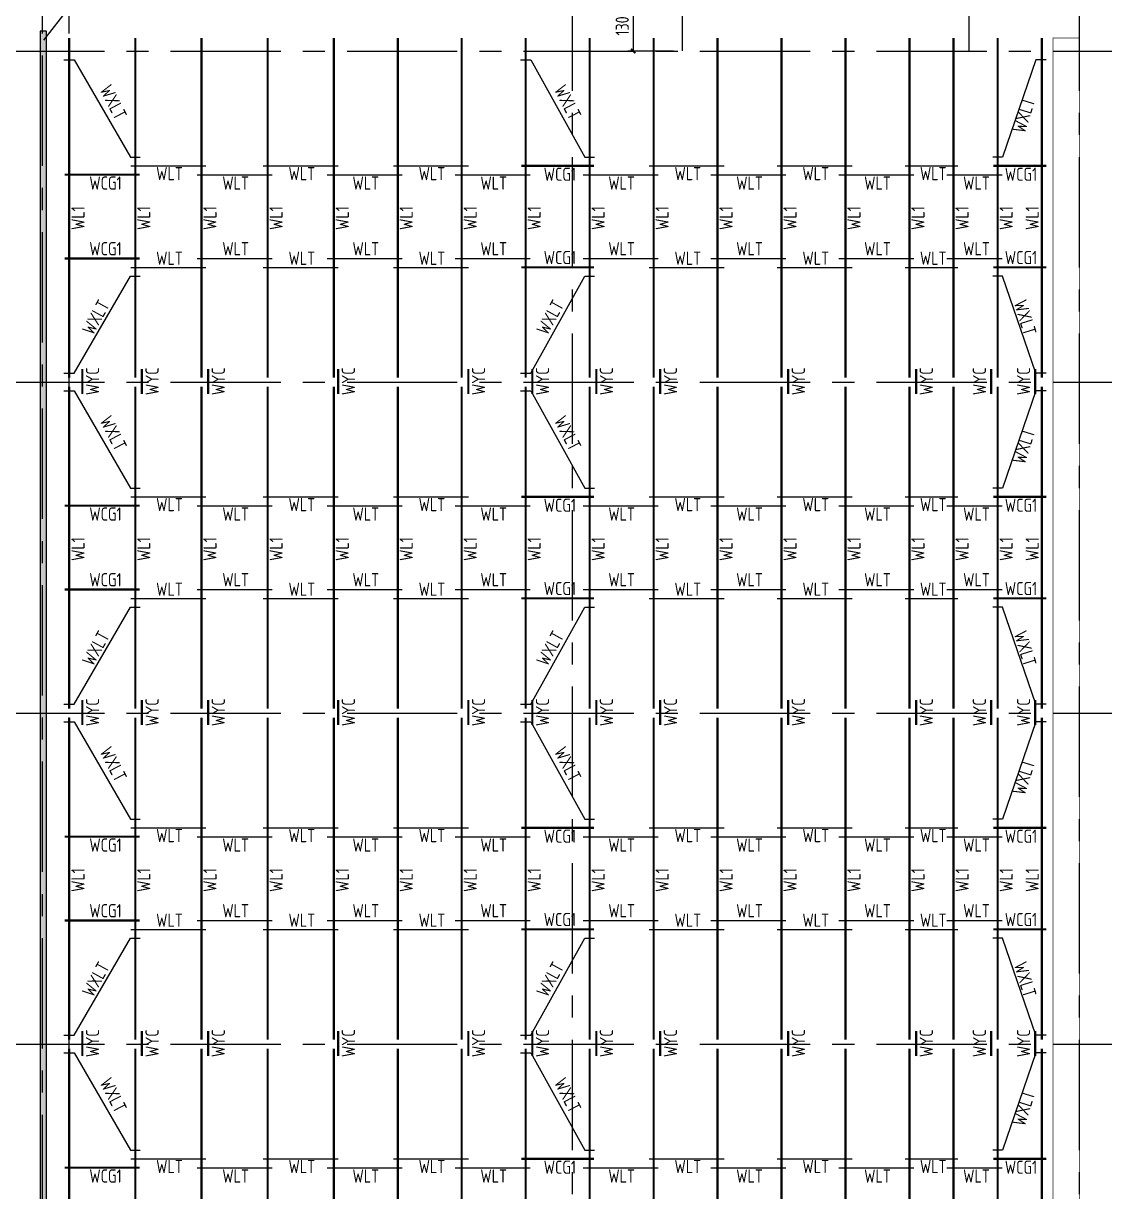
# Model space of a CAD drawing. Header units: millimetres. Extents: x 865490 to 879904, y 39442 to 44891.
# Drawn here: x 871884.9 to 872130, y 39714.5 to 39979.2 of the extents above; entities that cross this region are included whole.
import ezdxf

# ---------------------------------------------------------------- set-up
doc = ezdxf.new("R2010")
doc.units = ezdxf.units.MM
doc.header["$LTSCALE"] = 1000
doc.header["$MEASUREMENT"] = 0
doc.linetypes.add('CENTER', pattern=[2, 1.25, -0.25, 0.25, -0.25])
doc.linetypes.add('DOTE', pattern=[2.42, 2, -0.2, 0.02, -0.2])
for name, color, linetype in [('1307', 7, 'Continuous'), ('DIM', 7, 'Continuous'), ('DOTE', 1, 'DOTE'), ('WINDOW', 4, 'Continuous'), ('标注', 7, 'Continuous'), ('檩条', 34, 'Continuous')]:
    doc.layers.add(name, color=color, linetype=linetype)
doc.layers.add('_0', color=7, linetype='Continuous', lineweight=25)
doc.styles.add('GBHZ', font='gbenor.shx', dxfattribs={"width": 0.9, "bigfont": 'gbcbig.shx'})
doc.dimstyles.new('Y100', dxfattribs={"dimscale": 0, "dimtxt": 3, "dimasz": 0.01, "dimexe": 1.2, "dimexo": 2, "dimgap": 1, "dimtad": 1, "dimdec": 0, "dimlfac": 100, "dimzin": 0, "dimdsep": 46, "dimtxsty": 'GBHZ', "dimblk": 'DX', "dimcen": 0.09, "dimdle": 1, "dimclrd": 7, "dimclre": 7, "dimclrt": 7, "dimadec": 0, "dimazin": 0, "dimtfac": 1, "dimtdec": 0, "dimtix": 1, "dimtmove": 2, "dimatfit": 3, "dimldrblk": 'DX', "dimfxl": 0, "dimtolj": 1, "dimtzin": 0, "dimarcsym": 0})

# ---------------------------------------------------------------- blocks, each defined once
blk = doc.blocks.new('DX')
at = {"color": 0, "linetype": 'ByBlock', "const_width": 40}
blk.add_lwpolyline([(-54, -51), (46, 49)], dxfattribs=at)
blk = doc.blocks.new('*D508')
at = {"layer": 'Defpoints', "color": 0, "transparency": 16777216}
for p in [(872034.3, 39985.91), (872023.18, 39972.91), (872034.3, 39972.91)]:
    blk.add_point(p, dxfattribs=at)
at = {"layer": 'dim', "color": 7, "lineweight": -2, "transparency": 16777216}
for p, q in [((872032.3, 39985.91), (872021.98, 39985.91)), ((872023.18, 39985.9), (872023.18, 39972.92)), ((872032.3, 39972.91), (872021.98, 39972.91))]:
    blk.add_line(p, q, dxfattribs=at)
at = {"layer": 'dim', "color": 7, "lineweight": -2, "transparency": 16777216, "xscale": 0.01, "yscale": 0.01, "zscale": 0.01}
for p, rotation in [((872023.18, 39985.91), 90), ((872023.18, 39972.91), 270)]:
    blk.add_blockref('DX', p, dxfattribs=dict(at, rotation=rotation))
at = {"layer": 'dim', "color": 7, "transparency": 16777216, "insert": (872020.68, 39979.41), "char_height": 3, "attachment_point": 5, "rotation": 90, "style": 'GBHZ'}
blk.add_mtext('\\A1;1300', dxfattribs=at)

msp = doc.modelspace()

# ---------------------------------------------------------------- hatches: boundary and pattern name
at = {"layer": 'WINDOW'}
h = msp.add_hatch(dxfattribs=at)
h.set_pattern_fill('DOTS', color=256, scale=10)
h.set_pattern_definition([(0, (1211.9723, 1.3277), (0.3125, 0.625), [0, -0.625])])
h.paths.add_polyline_path([(871888.698, 39518.414), (871890.198, 39518.414), (871890.198, 39977.414), (871888.698, 39977.414)])

# ---------------------------------------------------------------- linework, layer by layer
msp.add_line((871889.591, 39975.419), (871897.318, 39985.317))
at = {"layer": '_0', "color": 0, "const_width": 0.3}
for points in [[(872034.298, 39985.914), (872034.298, 39972.914)], [(872099.298, 39985.914), (872099.298, 39972.914)]]:
    msp.add_lwpolyline(points, dxfattribs=at)
at = {"layer": 'DOTE', "linetype": 'CENTER', "ltscale": 0.02}
for p, q in [((871889.298, 39506.914), (871889.298, 39988.914)), ((871895.298, 39506.914), (871895.298, 39988.914)), ((872009.298, 39988.914), (872009.298, 39506.914)), ((872124.298, 39988.914), (872124.298, 39506.914)), ((871638.298, 39972.914), (872140.298, 39972.914)), ((871638.298, 39897.914), (872140.298, 39897.914)), ((871638.298, 39822.914), (872140.298, 39822.914)), ((871638.298, 39747.914), (872140.298, 39747.914))]:
    msp.add_line(p, q, dxfattribs=at)
at = {"layer": 'WINDOW'}
msp.add_lwpolyline([(871888.698, 39518.414), (871890.198, 39518.414), (871890.198, 39977.414), (871888.698, 39977.414)], close=True, dxfattribs=at)
at = {"layer": '标注', "const_width": 0.15}
msp.add_lwpolyline([(872124.298, 39975.914), (872118.298, 39975.914), (872118.298, 39519.914), (872124.298, 39519.914)], close=True, dxfattribs=at)
at = {"layer": '檩条', "color": 4, "linetype": 'ByBlock'}
for p, q in [((871909.298, 39946.914), (871926.298, 39946.914)), ((871939.298, 39946.914), (871956.298, 39946.914)), ((871968.798, 39946.914), (871985.798, 39946.914)), ((872026.798, 39946.914), (872043.798, 39946.914)), ((872055.798, 39946.914), (872072.798, 39946.914)), ((872084.798, 39946.914), (872096.798, 39946.914)), ((871909.298, 39923.914), (871926.298, 39923.914)), ((871939.298, 39923.914), (871956.298, 39923.914)), ((871968.798, 39923.914), (871985.798, 39923.914)), ((872026.798, 39923.914), (872043.798, 39923.914)), ((872055.798, 39923.914), (872072.798, 39923.914)), ((872084.798, 39923.914), (872096.798, 39923.914)), ((871909.298, 39871.914), (871926.298, 39871.914)), ((871939.298, 39871.914), (871956.298, 39871.914)), ((871968.798, 39871.914), (871985.798, 39871.914)), ((872026.798, 39871.914), (872043.798, 39871.914)), ((872055.798, 39871.914), (872072.798, 39871.914)), ((872084.798, 39871.914), (872096.798, 39871.914)), ((871909.298, 39848.914), (871926.298, 39848.914)), ((871939.298, 39848.914), (871956.298, 39848.914)), ((871968.798, 39848.914), (871985.798, 39848.914)), ((872026.798, 39848.914), (872043.798, 39848.914)), ((872055.798, 39848.914), (872072.798, 39848.914)), ((872084.798, 39848.914), (872096.798, 39848.914)), ((871909.298, 39796.914), (871926.298, 39796.914)), ((871939.298, 39796.914), (871956.298, 39796.914)), ((871968.798, 39796.914), (871985.798, 39796.914)), ((872026.798, 39796.914), (872043.798, 39796.914)), ((872055.798, 39796.914), (872072.798, 39796.914)), ((872084.798, 39796.914), (872096.798, 39796.914)), ((871909.298, 39773.914), (871926.298, 39773.914)), ((871939.298, 39773.914), (871956.298, 39773.914)), ((871968.798, 39773.914), (871985.798, 39773.914)), ((872026.798, 39773.914), (872043.798, 39773.914)), ((872055.798, 39773.914), (872072.798, 39773.914)), ((872084.798, 39773.914), (872096.798, 39773.914)), ((871909.298, 39721.914), (871926.298, 39721.914)), ((871939.298, 39721.914), (871956.298, 39721.914)), ((871968.798, 39721.914), (871985.798, 39721.914)), ((872026.798, 39721.914), (872043.798, 39721.914)), ((872055.798, 39721.914), (872072.798, 39721.914)), ((872084.798, 39721.914), (872096.798, 39721.914))]:
    msp.add_line(p, q, dxfattribs=at)
at = {"layer": '檩条', "color": 4}
for p, q in [((871924.298, 39944.914), (871941.298, 39944.914)), ((871953.798, 39944.914), (871970.798, 39944.914)), ((871982.798, 39944.914), (871999.798, 39944.914)), ((872011.798, 39944.914), (872028.798, 39944.914)), ((872040.798, 39944.914), (872057.798, 39944.914)), ((872069.798, 39944.914), (872086.798, 39944.914)), ((872094.298, 39944.914), (872106.798, 39944.914)), ((871924.298, 39925.914), (871941.298, 39925.914)), ((871953.798, 39925.914), (871970.798, 39925.914)), ((871982.798, 39925.914), (871999.798, 39925.914)), ((872011.798, 39925.914), (872028.798, 39925.914)), ((872040.798, 39925.914), (872057.798, 39925.914)), ((872069.798, 39925.914), (872086.798, 39925.914)), ((872094.298, 39925.914), (872106.798, 39925.914)), ((871924.298, 39869.914), (871941.298, 39869.914)), ((871953.798, 39869.914), (871970.798, 39869.914)), ((871982.798, 39869.914), (871999.798, 39869.914)), ((872011.798, 39869.914), (872028.798, 39869.914)), ((872040.798, 39869.914), (872057.798, 39869.914)), ((872069.798, 39869.914), (872086.798, 39869.914)), ((872094.298, 39869.914), (872106.798, 39869.914)), ((871924.298, 39850.914), (871941.298, 39850.914)), ((871953.798, 39850.914), (871970.798, 39850.914)), ((871982.798, 39850.914), (871999.798, 39850.914)), ((872011.798, 39850.914), (872028.798, 39850.914)), ((872040.798, 39850.914), (872057.798, 39850.914)), ((872069.798, 39850.914), (872086.798, 39850.914)), ((872094.298, 39850.914), (872106.798, 39850.914)), ((871924.298, 39794.914), (871941.298, 39794.914)), ((871953.798, 39794.914), (871970.798, 39794.914)), ((871982.798, 39794.914), (871999.798, 39794.914)), ((872011.798, 39794.914), (872028.798, 39794.914)), ((872040.798, 39794.914), (872057.798, 39794.914)), ((872069.798, 39794.914), (872086.798, 39794.914)), ((872094.298, 39794.914), (872106.798, 39794.914)), ((871924.298, 39775.914), (871941.298, 39775.914)), ((871953.798, 39775.914), (871970.798, 39775.914)), ((871982.798, 39775.914), (871999.798, 39775.914)), ((872011.798, 39775.914), (872028.798, 39775.914)), ((872040.798, 39775.914), (872057.798, 39775.914)), ((872069.798, 39775.914), (872086.798, 39775.914)), ((872094.298, 39775.914), (872106.798, 39775.914)), ((871924.298, 39719.914), (871941.298, 39719.914)), ((871953.798, 39719.914), (871970.798, 39719.914)), ((871982.798, 39719.914), (871999.798, 39719.914)), ((872011.798, 39719.914), (872028.798, 39719.914)), ((872040.798, 39719.914), (872057.798, 39719.914)), ((872069.798, 39719.914), (872086.798, 39719.914)), ((872094.298, 39719.914), (872106.798, 39719.914))]:
    msp.add_line(p, q, dxfattribs=at)
at = {"layer": '檩条', "color": 4, "const_width": 0.5}
for points in [[(871895.298, 39975.914), (871895.298, 39898.914)], [(871910.298, 39975.914), (871910.298, 39898.914)], [(871925.298, 39975.914), (871925.298, 39898.914)], [(871940.298, 39975.914), (871940.298, 39898.914)], [(871955.298, 39975.914), (871955.298, 39898.914)], [(871969.798, 39975.914), (871969.798, 39898.914)], [(871984.298, 39975.914), (871984.298, 39898.914)], [(871998.798, 39975.914), (871998.798, 39898.914)], [(872013.298, 39975.914), (872013.298, 39898.914)], [(872027.798, 39975.914), (872027.798, 39898.914)], [(872042.298, 39975.914), (872042.298, 39898.914)], [(872056.798, 39975.914), (872056.798, 39898.914)], [(872071.298, 39975.914), (872071.298, 39898.914)], [(872085.798, 39975.914), (872085.798, 39898.914)], [(872095.798, 39975.914), (872095.798, 39898.914)], [(872105.798, 39975.914), (872105.798, 39898.914)], [(872115.798, 39975.914), (872115.798, 39898.914)], [(871997.798, 39946.914), (872014.298, 39946.914)], [(872116.798, 39946.914), (872104.798, 39946.914)], [(871894.298, 39944.914), (871911.298, 39944.914)], [(871894.298, 39925.914), (871911.298, 39925.914)], [(871997.798, 39923.914), (872014.298, 39923.914)], [(872116.798, 39923.914), (872104.798, 39923.914)], [(871895.298, 39896.914), (871895.298, 39823.914)], [(871910.298, 39896.914), (871910.298, 39823.914)], [(871925.298, 39896.914), (871925.298, 39823.914)], [(871940.298, 39896.914), (871940.298, 39823.914)], [(871955.298, 39896.914), (871955.298, 39823.914)], [(871969.798, 39896.914), (871969.798, 39823.914)], [(871984.298, 39896.914), (871984.298, 39823.914)], [(871998.798, 39896.914), (871998.798, 39823.914)], [(872013.298, 39896.914), (872013.298, 39823.914)], [(872027.798, 39896.914), (872027.798, 39823.914)], [(872042.298, 39896.914), (872042.298, 39823.914)], [(872056.798, 39896.914), (872056.798, 39823.914)], [(872071.298, 39896.914), (872071.298, 39823.914)], [(872085.798, 39896.914), (872085.798, 39823.914)], [(872095.798, 39896.914), (872095.798, 39823.914)], [(872105.798, 39896.914), (872105.798, 39823.914)], [(872115.798, 39896.914), (872115.798, 39823.914)], [(871997.798, 39871.914), (872014.298, 39871.914)], [(872116.798, 39871.914), (872104.798, 39871.914)], [(871894.298, 39869.914), (871911.298, 39869.914)], [(871894.298, 39850.914), (871911.298, 39850.914)], [(871997.798, 39848.914), (872014.298, 39848.914)], [(872116.798, 39848.914), (872104.798, 39848.914)], [(871895.298, 39821.914), (871895.298, 39748.914)], [(871910.298, 39821.914), (871910.298, 39748.914)], [(871925.298, 39821.914), (871925.298, 39748.914)], [(871940.298, 39821.914), (871940.298, 39748.914)], [(871955.298, 39821.914), (871955.298, 39748.914)], [(871969.798, 39821.914), (871969.798, 39748.914)], [(871984.298, 39821.914), (871984.298, 39748.914)], [(871998.798, 39821.914), (871998.798, 39748.914)], [(872013.298, 39821.914), (872013.298, 39748.914)], [(872027.798, 39821.914), (872027.798, 39748.914)], [(872042.298, 39821.914), (872042.298, 39748.914)], [(872056.798, 39821.914), (872056.798, 39748.914)], [(872071.298, 39821.914), (872071.298, 39748.914)], [(872085.798, 39821.914), (872085.798, 39748.914)], [(872095.798, 39821.914), (872095.798, 39748.914)], [(872105.798, 39821.914), (872105.798, 39748.914)], [(872115.798, 39821.914), (872115.798, 39748.914)], [(871997.798, 39796.914), (872014.298, 39796.914)], [(872116.798, 39796.914), (872104.798, 39796.914)], [(871894.298, 39794.914), (871911.298, 39794.914)], [(871894.298, 39775.914), (871911.298, 39775.914)], [(871997.798, 39773.914), (872014.298, 39773.914)], [(872116.798, 39773.914), (872104.798, 39773.914)], [(871895.298, 39746.914), (871895.298, 39673.914)], [(871910.298, 39746.914), (871910.298, 39673.914)], [(871925.298, 39746.914), (871925.298, 39673.914)], [(871940.298, 39746.914), (871940.298, 39673.914)], [(871955.298, 39746.914), (871955.298, 39673.914)], [(871969.798, 39746.914), (871969.798, 39673.914)], [(871984.298, 39746.914), (871984.298, 39673.914)], [(871998.798, 39746.914), (871998.798, 39673.914)], [(872013.298, 39746.914), (872013.298, 39673.914)], [(872027.798, 39746.914), (872027.798, 39673.914)], [(872042.298, 39746.914), (872042.298, 39673.914)], [(872056.798, 39746.914), (872056.798, 39673.914)], [(872071.298, 39746.914), (872071.298, 39673.914)], [(872085.798, 39746.914), (872085.798, 39673.914)], [(872095.798, 39746.914), (872095.798, 39673.914)], [(872105.798, 39746.914), (872105.798, 39673.914)], [(872115.798, 39746.914), (872115.798, 39673.914)], [(871997.798, 39721.914), (872014.298, 39721.914)], [(872116.798, 39721.914), (872104.798, 39721.914)], [(871894.298, 39719.914), (871911.298, 39719.914)]]:
    msp.add_lwpolyline(points, dxfattribs=at)
at = {"layer": '檩条', "color": 4, "linetype": 'ByBlock'}
for points in [[(871894.123, 39970.914), (871896.473, 39970.914), (871909.228, 39948.914), (871911.368, 39948.914)], [(871997.623, 39970.914), (871999.973, 39970.914), (872012.228, 39948.914), (872014.368, 39948.914)], [(872116.799, 39970.914), (872114.449, 39970.914), (872106.868, 39948.914), (872104.728, 39948.914)], [(871894.123, 39899.914), (871896.473, 39899.914), (871909.228, 39921.914), (871911.368, 39921.914)], [(871997.623, 39899.914), (871999.973, 39899.914), (872012.228, 39921.914), (872014.368, 39921.914)], [(872116.799, 39899.914), (872114.449, 39899.914), (872106.868, 39921.914), (872104.728, 39921.914)], [(871894.123, 39895.914), (871896.473, 39895.914), (871909.228, 39873.914), (871911.368, 39873.914)], [(871997.623, 39895.914), (871999.973, 39895.914), (872012.228, 39873.914), (872014.368, 39873.914)], [(872116.799, 39895.914), (872114.449, 39895.914), (872106.868, 39873.914), (872104.728, 39873.914)], [(871894.123, 39824.914), (871896.473, 39824.914), (871909.228, 39846.914), (871911.368, 39846.914)], [(871997.623, 39824.914), (871999.973, 39824.914), (872012.228, 39846.914), (872014.368, 39846.914)], [(872116.799, 39824.914), (872114.449, 39824.914), (872106.868, 39846.914), (872104.728, 39846.914)], [(871894.123, 39820.914), (871896.473, 39820.914), (871909.228, 39798.914), (871911.368, 39798.914)], [(871997.623, 39820.914), (871999.973, 39820.914), (872012.228, 39798.914), (872014.368, 39798.914)], [(872116.799, 39820.914), (872114.449, 39820.914), (872106.868, 39798.914), (872104.728, 39798.914)], [(871894.123, 39749.914), (871896.473, 39749.914), (871909.228, 39771.914), (871911.368, 39771.914)], [(871997.623, 39749.914), (871999.973, 39749.914), (872012.228, 39771.914), (872014.368, 39771.914)], [(872116.799, 39749.914), (872114.449, 39749.914), (872106.868, 39771.914), (872104.728, 39771.914)], [(871894.123, 39745.914), (871896.473, 39745.914), (871909.228, 39723.914), (871911.368, 39723.914)], [(871997.623, 39745.914), (871999.973, 39745.914), (872012.228, 39723.914), (872014.368, 39723.914)], [(872116.799, 39745.914), (872114.449, 39745.914), (872106.868, 39723.914), (872104.728, 39723.914)]]:
    msp.add_lwpolyline(points, dxfattribs=at)
at = {"layer": '檩条', "color": 6, "const_width": 0.5}
for points in [[(871898.298, 39900.897), (871898.298, 39895.23)], [(871911.798, 39900.897), (871911.798, 39895.23)], [(871926.798, 39900.897), (871926.798, 39895.23)], [(871956.298, 39900.897), (871956.298, 39895.23)], [(871985.798, 39900.897), (871985.798, 39895.23)], [(872000.298, 39900.897), (872000.298, 39895.23)], [(872014.798, 39900.897), (872014.798, 39895.23)], [(872029.298, 39900.897), (872029.298, 39895.23)], [(872058.298, 39900.897), (872058.298, 39895.23)], [(872087.298, 39900.897), (872087.298, 39895.23)], [(872104.298, 39900.897), (872104.298, 39895.23)], [(872114.298, 39900.897), (872114.298, 39895.23)], [(871898.298, 39825.897), (871898.298, 39820.23)], [(871911.798, 39825.897), (871911.798, 39820.23)], [(871926.798, 39825.897), (871926.798, 39820.23)], [(871956.298, 39825.897), (871956.298, 39820.23)], [(871985.798, 39825.897), (871985.798, 39820.23)], [(872000.298, 39825.897), (872000.298, 39820.23)], [(872014.798, 39825.897), (872014.798, 39820.23)], [(872029.298, 39825.897), (872029.298, 39820.23)], [(872058.298, 39825.897), (872058.298, 39820.23)], [(872087.298, 39825.897), (872087.298, 39820.23)], [(872104.298, 39825.897), (872104.298, 39820.23)], [(872114.298, 39825.897), (872114.298, 39820.23)], [(871898.298, 39750.897), (871898.298, 39745.23)], [(871911.798, 39750.897), (871911.798, 39745.23)], [(871926.798, 39750.897), (871926.798, 39745.23)], [(871956.298, 39750.897), (871956.298, 39745.23)], [(871985.798, 39750.897), (871985.798, 39745.23)], [(872000.298, 39750.897), (872000.298, 39745.23)], [(872014.798, 39750.897), (872014.798, 39745.23)], [(872029.298, 39750.897), (872029.298, 39745.23)], [(872058.298, 39750.897), (872058.298, 39745.23)], [(872087.298, 39750.897), (872087.298, 39745.23)], [(872104.298, 39750.897), (872104.298, 39745.23)], [(872114.298, 39750.897), (872114.298, 39745.23)]]:
    msp.add_lwpolyline(points, dxfattribs=at)

# ---------------------------------------------------------------- texts
at = {"layer": '1307', "style": 'GBHZ', "width": 0.9}
for s, rotation, p in [('WXLT', 297.27345, (871902.123, 39964.234)), ('WXLT', 297.27345, (872005.123, 39964.234)), ('WXLT', 72.71725, (872111.94, 39954.089)), ('WL1', 90, (871898.802, 39932.402)), ('WL1', 90, (871913.71, 39932.402)), ('WL1', 90, (871928.71, 39932.402)), ('WL1', 90, (871943.71, 39932.402)), ('WL1', 90, (871958.71, 39932.402)), ('WL1', 90, (871973.21, 39932.402)), ('WL1', 90, (871987.71, 39932.402)), ('WL1', 90, (872002.21, 39932.402)), ('WL1', 90, (872016.71, 39932.402)), ('WL1', 90, (872031.21, 39932.402)), ('WL1', 90, (872045.71, 39932.402)), ('WL1', 90, (872060.21, 39932.402)), ('WL1', 90, (872074.71, 39932.402)), ('WL1', 90, (872089.21, 39932.402)), ('WL1', 90, (872099.21, 39932.402)), ('WL1', 90, (872109.21, 39932.402)), ('WL1', 90, (872115.111, 39932.402)), ('WXLT', 61.1329, (871900.69, 39908.32)), ('WXLT', 61.1329, (872003.69, 39908.32)), ('WXLT', 287.28275, (872109.393, 39915.946)), ('WXLT', 297.27345, (871902.123, 39889.234)), ('WXLT', 297.27345, (872005.123, 39889.234)), ('WXLT', 72.71725, (872111.94, 39879.089)), ('WL1', 90, (871898.802, 39857.402)), ('WL1', 90, (871913.71, 39857.402)), ('WL1', 90, (871928.71, 39857.402)), ('WL1', 90, (871943.71, 39857.402)), ('WL1', 90, (871958.71, 39857.402)), ('WL1', 90, (871973.21, 39857.402)), ('WL1', 90, (871987.71, 39857.402)), ('WL1', 90, (872002.21, 39857.402)), ('WL1', 90, (872016.71, 39857.402)), ('WL1', 90, (872031.21, 39857.402)), ('WL1', 90, (872045.71, 39857.402)), ('WL1', 90, (872060.21, 39857.402)), ('WL1', 90, (872074.71, 39857.402)), ('WL1', 90, (872089.21, 39857.402)), ('WL1', 90, (872099.21, 39857.402)), ('WL1', 90, (872109.21, 39857.402)), ('WL1', 90, (872115.111, 39857.402)), ('WXLT', 61.1329, (871900.69, 39833.32)), ('WXLT', 61.1329, (872003.69, 39833.32)), ('WXLT', 287.28275, (872109.393, 39840.946)), ('WXLT', 297.27345, (871902.123, 39814.234)), ('WXLT', 297.27345, (872005.123, 39814.234)), ('WXLT', 72.71725, (872111.94, 39804.089)), ('WL1', 90, (871898.802, 39782.402)), ('WL1', 90, (871913.71, 39782.402)), ('WL1', 90, (871928.71, 39782.402)), ('WL1', 90, (871943.71, 39782.402)), ('WL1', 90, (871958.71, 39782.402)), ('WL1', 90, (871973.21, 39782.402)), ('WL1', 90, (871987.71, 39782.402)), ('WL1', 90, (872002.21, 39782.402)), ('WL1', 90, (872016.71, 39782.402)), ('WL1', 90, (872031.21, 39782.402)), ('WL1', 90, (872045.71, 39782.402)), ('WL1', 90, (872060.21, 39782.402)), ('WL1', 90, (872074.71, 39782.402)), ('WL1', 90, (872089.21, 39782.402)), ('WL1', 90, (872099.21, 39782.402)), ('WL1', 90, (872109.21, 39782.402)), ('WL1', 90, (872115.111, 39782.402)), ('WXLT', 61.1329, (871900.69, 39758.32)), ('WXLT', 61.1329, (872003.69, 39758.32)), ('WXLT', 287.28275, (872109.393, 39765.946)), ('WXLT', 297.27345, (871902.123, 39739.234)), ('WXLT', 297.27345, (872005.123, 39739.234)), ('WXLT', 72.71725, (872111.94, 39729.089))]:
    msp.add_text(s, height=3, rotation=rotation, dxfattribs=at).set_placement(p)
for s, p in [('WCG1', (871899.884, 39941.521)), ('WLT', (871915.031, 39943.669)), ('WLT', (871930.032, 39941.521)), ('WLT', (871945.031, 39943.669)), ('WLT', (871959.532, 39941.521)), ('WLT', (871974.531, 39943.669)), ('WLT', (871988.532, 39941.521)), ('WCG1', (872002.884, 39943.521)), ('WLT', (872017.532, 39941.521)), ('WLT', (872032.531, 39943.669)), ('WLT', (872046.532, 39941.521)), ('WLT', (872061.531, 39943.669)), ('WLT', (872075.532, 39941.521)), ('WLT', (872088.17, 39943.669)), ('WLT', (872097.968, 39941.521)), ('WCG1', (872107.413, 39943.521)), ('WCG1', (871899.884, 39926.64)), ('WLT', (871930.032, 39926.64)), ('WLT', (871959.532, 39926.64)), ('WLT', (871988.532, 39926.64)), ('WLT', (872017.532, 39926.64)), ('WLT', (872046.532, 39926.64)), ('WLT', (872075.532, 39926.64)), ('WLT', (872097.968, 39926.64)), ('WLT', (871915.031, 39924.492)), ('WLT', (871945.031, 39924.492)), ('WLT', (871974.531, 39924.492)), ('WCG1', (872002.884, 39924.64)), ('WLT', (872032.531, 39924.492)), ('WLT', (872061.531, 39924.492)), ('WLT', (872088.17, 39924.492)), ('WCG1', (872107.413, 39924.64)), ('WLT', (871915.031, 39868.669)), ('WLT', (871945.031, 39868.669)), ('WLT', (871974.531, 39868.669)), ('WCG1', (872002.884, 39868.521)), ('WLT', (872032.531, 39868.669)), ('WLT', (872061.531, 39868.669)), ('WLT', (872088.17, 39868.669)), ('WCG1', (872107.413, 39868.521)), ('WCG1', (871899.884, 39866.521)), ('WLT', (871930.032, 39866.521)), ('WLT', (871959.532, 39866.521)), ('WLT', (871988.532, 39866.521)), ('WLT', (872017.532, 39866.521)), ('WLT', (872046.532, 39866.521)), ('WLT', (872075.532, 39866.521)), ('WLT', (872097.968, 39866.521)), ('WCG1', (871899.884, 39851.64)), ('WLT', (871930.032, 39851.64)), ('WLT', (871959.532, 39851.64)), ('WLT', (871988.532, 39851.64)), ('WLT', (872017.532, 39851.64)), ('WLT', (872046.532, 39851.64)), ('WLT', (872075.532, 39851.64)), ('WLT', (872097.968, 39851.64)), ('WLT', (871915.031, 39849.492)), ('WLT', (871945.031, 39849.492)), ('WLT', (871974.531, 39849.492)), ('WCG1', (872002.884, 39849.64)), ('WLT', (872032.531, 39849.492)), ('WLT', (872061.531, 39849.492)), ('WLT', (872088.17, 39849.492)), ('WCG1', (872107.413, 39849.64)), ('WLT', (871915.031, 39793.669)), ('WLT', (871945.031, 39793.669)), ('WLT', (871974.531, 39793.669)), ('WCG1', (872002.884, 39793.521)), ('WLT', (872032.531, 39793.669)), ('WLT', (872061.531, 39793.669)), ('WLT', (872088.17, 39793.669)), ('WCG1', (872107.413, 39793.521)), ('WCG1', (871899.884, 39791.521)), ('WLT', (871930.032, 39791.521)), ('WLT', (871959.532, 39791.521)), ('WLT', (871988.532, 39791.521)), ('WLT', (872017.532, 39791.521)), ('WLT', (872046.532, 39791.521)), ('WLT', (872075.532, 39791.521)), ('WLT', (872097.968, 39791.521)), ('WCG1', (871899.884, 39776.64)), ('WLT', (871930.032, 39776.64)), ('WLT', (871959.532, 39776.64)), ('WLT', (871988.532, 39776.64)), ('WCG1', (872002.884, 39774.64)), ('WLT', (872017.532, 39776.64)), ('WLT', (872046.532, 39776.64)), ('WLT', (872075.532, 39776.64)), ('WLT', (872097.968, 39776.64)), ('WCG1', (872107.413, 39774.64)), ('WLT', (871915.031, 39774.492)), ('WLT', (871945.031, 39774.492)), ('WLT', (871974.531, 39774.492)), ('WLT', (872032.531, 39774.492)), ('WLT', (872061.531, 39774.492)), ('WLT', (872088.17, 39774.492)), ('WCG1', (871899.884, 39716.521)), ('WLT', (871915.031, 39718.669)), ('WLT', (871930.032, 39716.521)), ('WLT', (871945.031, 39718.669)), ('WLT', (871959.532, 39716.521)), ('WLT', (871974.531, 39718.669)), ('WLT', (871988.532, 39716.521)), ('WCG1', (872002.884, 39718.521)), ('WLT', (872017.532, 39716.521)), ('WLT', (872032.531, 39718.669)), ('WLT', (872046.532, 39716.521)), ('WLT', (872061.531, 39718.669)), ('WLT', (872075.532, 39716.521)), ('WLT', (872088.17, 39718.669)), ('WLT', (872097.968, 39716.521)), ('WCG1', (872107.413, 39718.521))]:
    msp.add_text(s, height=3, dxfattribs=at).set_placement(p)
at = {"layer": '檩条', "color": 6, "style": 'GBHZ', "width": 0.9}
for p in [(871902.108, 39894.966), (871915.608, 39894.966), (871930.608, 39894.966), (871960.108, 39894.966), (871989.608, 39894.966), (872004.108, 39894.966), (872018.608, 39894.966), (872033.108, 39894.966), (872062.108, 39894.966), (872091.108, 39894.966), (872103.155, 39894.966), (872113.155, 39894.966), (871902.108, 39819.966), (871915.608, 39819.966), (871930.608, 39819.966), (871960.108, 39819.966), (871989.608, 39819.966), (872004.108, 39819.966), (872018.608, 39819.966), (872033.108, 39819.966), (872062.108, 39819.966), (872091.108, 39819.966), (872103.155, 39819.966), (872113.155, 39819.966), (871902.108, 39744.966), (871915.608, 39744.966), (871930.608, 39744.966), (871960.108, 39744.966), (871989.608, 39744.966), (872004.108, 39744.966), (872018.608, 39744.966), (872033.108, 39744.966), (872062.108, 39744.966), (872091.108, 39744.966), (872103.155, 39744.966), (872113.155, 39744.966)]:
    msp.add_text('WYC', height=3, rotation=90, dxfattribs=at).set_placement(p)

# ---------------------------------------------------------------- dimensions: what is measured, and where the dimension line sits
at = {"layer": 'dim'}
dim = msp.add_linear_dim(base=(872023.175, 39972.914), p1=(872034.298, 39985.914), p2=(872034.298, 39972.914), angle=90, dimstyle='Y100', override={"dimscale": 1}, dxfattribs=at)
dim.commit()
dim.dimension.update_dxf_attribs({"geometry": '*D508', "text_midpoint": (872020.675, 39979.414)})

doc.saveas('drawing.dxf')
